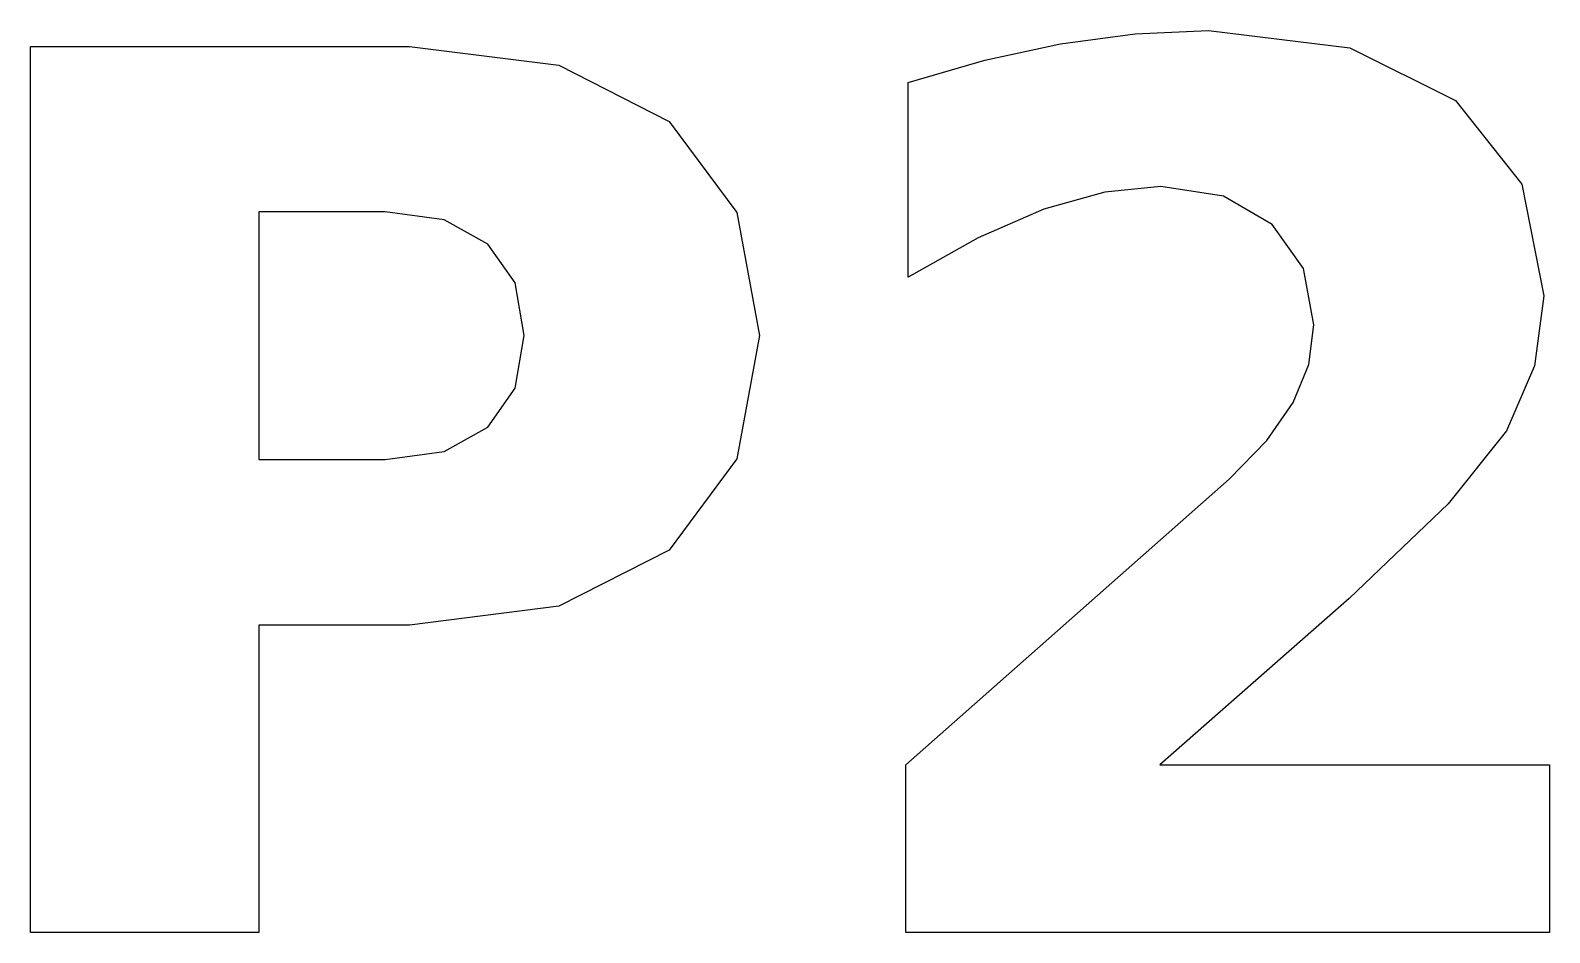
# Model space of a CAD drawing. Header units: millimetres. Extents: x -2.14 to 2.14, y 5.6 to 8.14.
import ezdxf

# ---------------------------------------------------------------- set-up
doc = ezdxf.new("R2010")
doc.units = ezdxf.units.MM

msp = doc.modelspace()

# ---------------------------------------------------------------- linework, layer by layer
for points in [[(1.0446, 6.0736), (2.1445, 6.0736), (2.1445, 5.6), (0.3277, 5.6), (0.3277, 6.0736), (1.2401, 6.8795), (1.3467, 6.9886), (1.4212, 7.0954), (1.465, 7.203), (1.4796, 7.3145), (1.4501, 7.4731), (1.3617, 7.5974), (1.2243, 7.6778), (1.0478, 7.7046), (0.89, 7.6885), (0.7177, 7.6403), (0.5325, 7.5602), (0.3346, 7.4485), (0.3346, 7.9977), (0.551, 8.0609), (0.7649, 8.107), (0.9754, 8.1355), (1.1817, 8.145), (1.5806, 8.0956), (1.8793, 7.9473), (2.0658, 7.711), (2.1279, 7.3965), (2.1015, 7.1992), (2.0224, 7.0156), (1.8587, 6.8091), (1.5787, 6.5425)], [(-1.0724, 8.1), (-0.6506, 8.047), (-0.3399, 7.8878), (-0.1482, 7.6312), (-0.0844, 7.2845), (-0.1482, 6.9363), (-0.3399, 6.6791), (-0.6506, 6.5204), (-1.0724, 6.4674), (-1.4972, 6.4674), (-1.4972, 5.6), (-2.1418, 5.6), (-2.1418, 8.1)], [(-1.4972, 6.9347), (-1.1409, 6.9347), (-0.9747, 6.9574), (-0.8511, 7.0257), (-0.7743, 7.136), (-0.7487, 7.2845), (-0.7743, 7.4325), (-0.8511, 7.5422), (-0.9747, 7.6102), (-1.1409, 7.6328), (-1.4972, 7.6328)]]:
    msp.add_lwpolyline(points, close=True)

doc.saveas('drawing.dxf')
